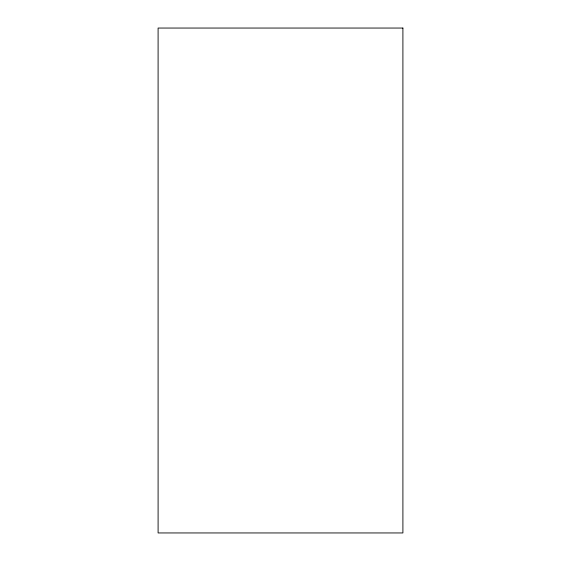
<?xml version="1.0" encoding="UTF-8"?>
<svg xmlns="http://www.w3.org/2000/svg" width="561" height="561" viewBox="0 0 561 561"><rect width="100%" height="100%" fill="white"/><g stroke="black" fill="none" stroke-linecap="round" stroke-linejoin="round"><path stroke-width="0.84" d="M402.903 28.05L158.097 28.05L158.097 532.95L402.903 532.95L402.903 28.05"/></g></svg>
